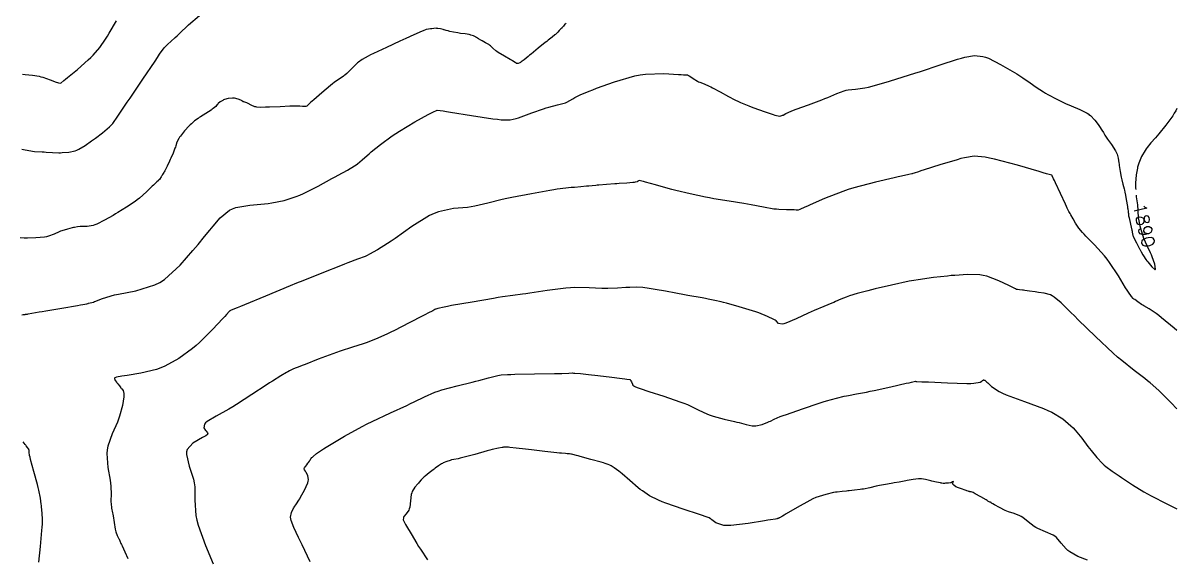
# Model space of a CAD drawing. Header units: metres. Extents: x 837477 to 838477, y 1189014 to 1191014.
# Drawn here: x 838139.6 to 838476.5, y 1189608.2 to 1189764.5 of the extents above; entities that cross this region are included whole.
import ezdxf

# ---------------------------------------------------------------- set-up
doc = ezdxf.new("R2010")
doc.units = ezdxf.units.M
doc.header["$LTSCALE"] = 0.3
doc.layers.add('COTAS 10', color=1, linetype='Continuous')
doc.styles.get("Standard").update_dxf_attribs({"font": 'simplex.shx'})

msp = doc.modelspace()

# ---------------------------------------------------------------- linework, layer by layer
at = {"layer": 'COTAS 10'}
for points, elevation in [([(838139.215, 1189727.623), (838140.154, 1189727.404), (838142.931, 1189726.981), (838145.131, 1189726.85), (838145.706, 1189726.815), (838146.267, 1189726.78), (838148.17, 1189726.659), (838149.996, 1189726.604), (838150.508, 1189726.611), (838151.022, 1189726.627), (838152.903, 1189726.766), (838154.788, 1189727.186), (838155.305, 1189727.381), (838155.82, 1189727.609), (838157.663, 1189728.714), (838159.559, 1189730.092), (838160.107, 1189730.492), (838160.665, 1189730.9), (838162.764, 1189732.44), (838164.773, 1189734.144), (838165.275, 1189734.655), (838165.752, 1189735.184), (838167.279, 1189737.236), (838169.223, 1189740.222), (838169.963, 1189741.339), (838170.792, 1189742.582), (838174.515, 1189748.121), (838178.09, 1189753.382), (838178.825, 1189754.451), (838179.449, 1189755.351), (838180.784, 1189757.201), (838181.448, 1189757.947), (838181.65, 1189758.151), (838181.86, 1189758.354), (838182.68, 1189759.08), (838184.012, 1189760.27), (838184.544, 1189760.766), (838185.147, 1189761.334), (838187.912, 1189763.984), (838191.118, 1189766.657)], 1870), ([(838298.137, 1189764.493), (838297.961, 1189764.299), (838297.8, 1189764.121), (838297.345, 1189763.598), (838297.011, 1189763.209), (838296.926, 1189763.114), (838296.845, 1189763.026), (838296.579, 1189762.753), (838296.302, 1189762.468), (838296.213, 1189762.372), (838296.12, 1189762.269), (838295.74, 1189761.832), (838295.234, 1189761.313), (838295.06, 1189761.157), (838294.873, 1189760.996), (838294.077, 1189760.37), (838292.908, 1189759.469), (838292.486, 1189759.134), (838292.021, 1189758.762), (838289.985, 1189757.109), (838287.943, 1189755.44), (838287.474, 1189755.057), (838287.047, 1189754.71), (838285.854, 1189753.742), (838285.037, 1189753.13), (838284.848, 1189753.006), (838284.675, 1189752.901), (838284.182, 1189752.69), (838283.798, 1189752.679), (838283.693, 1189752.701), (838283.589, 1189752.734), (838283.219, 1189752.945), (838282.522, 1189753.404), (838282.212, 1189753.593), (838281.85, 1189753.809), (838280.12, 1189754.814), (838278.343, 1189755.897), (838277.952, 1189756.163), (838277.604, 1189756.413), (838276.712, 1189757.191), (838276.02, 1189757.845), (838275.798, 1189758.016), (838275.563, 1189758.183), (838274.606, 1189758.75), (838273.657, 1189759.255), (838273.427, 1189759.382), (838273.212, 1189759.504), (838272.553, 1189759.897), (838271.984, 1189760.24), (838271.826, 1189760.33), (838271.668, 1189760.418), (838271.091, 1189760.716), (838270.361, 1189760.976), (838270.105, 1189761.039), (838269.826, 1189761.099), (838268.624, 1189761.284), (838267.287, 1189761.464), (838266.922, 1189761.521), (838266.56, 1189761.581), (838265.273, 1189761.823), (838264.164, 1189762.059), (838263.914, 1189762.115), (838263.689, 1189762.167), (838263.081, 1189762.321), (838262.558, 1189762.466), (838262.385, 1189762.512), (838262.201, 1189762.56), (838261.436, 1189762.755), (838260.634, 1189762.907), (838260.427, 1189762.928), (838260.226, 1189762.94), (838259.551, 1189762.906), (838258.924, 1189762.818), (838258.753, 1189762.795), (838258.584, 1189762.773), (838257.981, 1189762.701), (838257.41, 1189762.605), (838257.261, 1189762.569), (838257.115, 1189762.528), (838256.62, 1189762.345), (838255.879, 1189762.017), (838255.578, 1189761.884), (838255.236, 1189761.733), (838253.657, 1189761.038), (838251.305, 1189759.982), (838250.475, 1189759.604), (838249.568, 1189759.188), (838245.648, 1189757.376), (838241.874, 1189755.585), (838241.059, 1189755.182), (838240.343, 1189754.82), (838238.586, 1189753.849), (838237.505, 1189753.077), (838237.214, 1189752.84), (838236.928, 1189752.594), (838235.928, 1189751.623), (838235.054, 1189750.702), (838234.847, 1189750.487), (838234.656, 1189750.29), (838234.094, 1189749.722), (838233.487, 1189749.216), (838233.268, 1189749.057), (838233.026, 1189748.891), (838231.965, 1189748.224), (838230.435, 1189747.156), (838229.896, 1189746.738), (838229.307, 1189746.265), (838226.767, 1189744.115), (838224.428, 1189742.069), (838223.966, 1189741.662), (838223.584, 1189741.326), (838222.876, 1189740.688), (838222.699, 1189740.508), (838222.604, 1189740.413), (838222.442, 1189740.247), (838222.144, 1189740.13), (838222.013, 1189740.112), (838221.86, 1189740.102), (838221.129, 1189740.118), (838220.422, 1189740.166), (838220.284, 1189740.176), (838220.171, 1189740.184), (838219.973, 1189740.199), (838219.916, 1189740.206), (838219.892, 1189740.209), (838219.865, 1189740.212), (838219.74, 1189740.229), (838219.588, 1189740.241), (838219.544, 1189740.242), (838219.5, 1189740.242), (838219.333, 1189740.233), (838218.502, 1189740.195), (838218.04, 1189740.177), (838217.476, 1189740.156), (838214.597, 1189740.052), (838211.559, 1189739.943), (838210.895, 1189739.919), (838210.307, 1189739.897), (838208.823, 1189739.84), (838207.823, 1189739.914), (838207.541, 1189739.975), (838207.256, 1189740.054), (838206.209, 1189740.486), (838205.275, 1189740.947), (838205.063, 1189741.045), (838204.87, 1189741.129), (838204.338, 1189741.324), (838203.999, 1189741.432), (838203.927, 1189741.462), (838203.865, 1189741.492), (838203.721, 1189741.599), (838203.46, 1189741.766), (838203.325, 1189741.834), (838203.161, 1189741.91), (838202.341, 1189742.265), (838201.295, 1189742.544), (838200.989, 1189742.573), (838200.676, 1189742.582), (838199.486, 1189742.441), (838198.373, 1189742.121), (838198.109, 1189742.016), (838197.863, 1189741.906), (838197.135, 1189741.449), (838196.563, 1189740.943), (838196.417, 1189740.8), (838196.275, 1189740.657), (838195.808, 1189740.132), (838195.11, 1189739.495), (838194.823, 1189739.281), (838194.495, 1189739.051), (838192.975, 1189738.084), (838191.379, 1189737.095), (838191.004, 1189736.85), (838190.657, 1189736.618), (838189.648, 1189735.888), (838188.7, 1189735.05), (838188.394, 1189734.75), (838188.067, 1189734.42), (838186.728, 1189732.986), (838185.496, 1189731.488), (838185.238, 1189731.118), (838185.015, 1189730.767), (838184.509, 1189729.663), (838184.17, 1189728.586), (838184.053, 1189728.252), (838183.926, 1189727.903), (838183.383, 1189726.516), (838182.737, 1189725.016), (838182.546, 1189724.595), (838182.349, 1189724.173), (838181.592, 1189722.631), (838180.914, 1189721.32), (838180.768, 1189721.044), (838180.639, 1189720.805), (838180.322, 1189720.257), (838180.131, 1189719.96), (838180.081, 1189719.88), (838180.033, 1189719.801), (838179.873, 1189719.524), (838179.71, 1189719.252), (838179.66, 1189719.177), (838179.608, 1189719.101), (838179.405, 1189718.828), (838179.153, 1189718.547), (838179.07, 1189718.467), (838178.983, 1189718.386), (838178.621, 1189718.084), (838177.917, 1189717.456), (838177.613, 1189717.169), (838177.262, 1189716.832), (838175.604, 1189715.21), (838173.516, 1189713.334), (838172.894, 1189712.838), (838172.252, 1189712.352), (838169.779, 1189710.683), (838167.215, 1189709.122), (838166.517, 1189708.705), (838165.824, 1189708.294), (838163.363, 1189706.865), (838161.101, 1189705.748), (838160.534, 1189705.534), (838159.993, 1189705.361), (838158.25, 1189705.082), (838156.857, 1189705.057), (838156.535, 1189705.045), (838156.242, 1189705.03), (838155.414, 1189704.955), (838154.574, 1189704.799), (838154.272, 1189704.732), (838153.941, 1189704.655), (838152.497, 1189704.293), (838150.906, 1189703.804), (838150.483, 1189703.647), (838150.066, 1189703.48), (838148.624, 1189702.8), (838146.951, 1189702.185), (838146.389, 1189702.06), (838145.785, 1189701.954), (838143.247, 1189701.733), (838140.831, 1189701.68), (838140.305, 1189701.681), (838139.839, 1189701.688), (838138.672, 1189701.767)], 1880), ([(838139.416, 1189749.555), (838140.146, 1189749.477), (838142.322, 1189749.253), (838144.215, 1189748.937), (838144.765, 1189748.799), (838145.327, 1189748.639), (838147.451, 1189747.884), (838149.267, 1189747.194), (838149.635, 1189747.077), (838149.944, 1189746.991), (838150.572, 1189746.947), (838151.469, 1189747.662), (838151.947, 1189748.054), (838152.525, 1189748.532), (838155.443, 1189750.959), (838158.617, 1189753.756), (838159.356, 1189754.467), (838160.035, 1189755.149), (838161.982, 1189757.382), (838163.677, 1189759.814), (838164.197, 1189760.622), (838164.738, 1189761.489), (838166.876, 1189765.106)], 1860), ([(838139.19, 1189679.241), (838139.61, 1189679.3), (838139.703, 1189679.313), (838139.785, 1189679.326), (838139.996, 1189679.359), (838140.133, 1189679.381), (838140.168, 1189679.385), (838140.202, 1189679.389), (838140.315, 1189679.398), (838140.655, 1189679.448), (838140.832, 1189679.478), (838141.046, 1189679.514), (838142.118, 1189679.702), (838144.263, 1189680.078), (838145.153, 1189680.232), (838146.171, 1189680.408), (838150.919, 1189681.225), (838155.437, 1189682.005), (838156.311, 1189682.158), (838157.021, 1189682.284), (838158.223, 1189682.51), (838158.455, 1189682.571), (838158.553, 1189682.594), (838158.667, 1189682.619), (838159.198, 1189682.727), (838160.088, 1189682.99), (838160.427, 1189683.112), (838160.806, 1189683.255), (838162.509, 1189683.951), (838165.238, 1189684.812), (838166.264, 1189685.058), (838167.407, 1189685.309), (838172.509, 1189686.246), (838178.062, 1189687.979), (838179.489, 1189688.732), (838180.867, 1189689.604), (838185.446, 1189693.737), (838189.136, 1189698.005), (838189.955, 1189698.962), (838190.685, 1189699.822), (838192.589, 1189702.113), (838194.096, 1189703.962), (838194.576, 1189704.544), (838195.083, 1189705.155), (838197.143, 1189707.611), (838199.83, 1189709.788), (838200.732, 1189710.222), (838201.704, 1189710.584), (838205.787, 1189711.285), (838210.077, 1189711.63), (838211.18, 1189711.768), (838212.246, 1189711.924), (838215.787, 1189712.639), (838219.318, 1189713.793), (838220.378, 1189714.225), (838221.473, 1189714.706), (838225.724, 1189716.852), (838229.766, 1189719.073), (838230.729, 1189719.602), (838231.624, 1189720.093), (838234.294, 1189721.554), (838236.305, 1189722.744), (838236.785, 1189723.063), (838237.232, 1189723.379), (838238.57, 1189724.483), (838240.071, 1189725.833), (838240.622, 1189726.303), (838241.231, 1189726.815), (838243.918, 1189729.011), (838247.318, 1189731.522), (838248.377, 1189732.233), (838249.487, 1189732.949), (838253.918, 1189735.591), (838257.821, 1189737.752), (838258.598, 1189738.165), (838259.243, 1189738.499), (838260.474, 1189739.035), (838262.233, 1189738.804), (838263.211, 1189738.654), (838264.401, 1189738.465), (838270.474, 1189737.474), (838276.745, 1189736.523), (838278.061, 1189736.36), (838279.194, 1189736.242), (838281.769, 1189736.178), (838283.591, 1189736.628), (838284.249, 1189736.833), (838284.975, 1189737.073), (838288.151, 1189738.231), (838291.499, 1189739.439), (838292.332, 1189739.711), (838293.125, 1189739.956), (838295.648, 1189740.613), (838297.577, 1189741.09), (838297.994, 1189741.221), (838298.361, 1189741.351), (838299.266, 1189741.818), (838300.077, 1189742.354), (838300.385, 1189742.529), (838300.729, 1189742.715), (838302.275, 1189743.479), (838304.892, 1189744.58), (838305.912, 1189744.977), (838307.06, 1189745.414), (838312.275, 1189747.33), (838318.168, 1189749.02), (838319.745, 1189749.316), (838321.297, 1189749.537), (838326.705, 1189749.714), (838330.95, 1189749.465), (838331.77, 1189749.418), (838332.435, 1189749.38), (838333.555, 1189749.321), (838333.889, 1189749.161), (838334.058, 1189749.058), (838334.262, 1189748.931), (838335.275, 1189748.264), (838336.507, 1189747.518), (838336.849, 1189747.341), (838337.19, 1189747.176), (838338.424, 1189746.69), (838339.896, 1189746.09), (838340.387, 1189745.855), (838340.915, 1189745.589), (838343.126, 1189744.378), (838345.527, 1189743.047), (838346.175, 1189742.706), (838346.816, 1189742.378), (838349.071, 1189741.29), (838351.468, 1189740.267), (838352.199, 1189739.98), (838352.959, 1189739.69), (838355.945, 1189738.628), (838358.589, 1189737.774), (838359.133, 1189737.616), (838359.595, 1189737.491), (838360.587, 1189737.321), (838361.131, 1189737.462), (838361.311, 1189737.533), (838361.505, 1189737.618), (838362.311, 1189738.041), (838363.866, 1189738.75), (838364.532, 1189739.016), (838365.3, 1189739.311), (838368.92, 1189740.626), (838372.796, 1189742.045), (838373.724, 1189742.405), (838374.59, 1189742.751), (838377.196, 1189743.882), (838379.361, 1189744.718), (838379.95, 1189744.878), (838380.534, 1189745.006), (838382.605, 1189745.21), (838385.379, 1189745.562), (838386.407, 1189745.784), (838387.548, 1189746.061), (838392.605, 1189747.509), (838398.395, 1189749.337), (838399.998, 1189749.853), (838401.6, 1189750.374), (838407.387, 1189752.29), (838412.44, 1189753.893), (838413.58, 1189754.216), (838414.608, 1189754.486), (838417.387, 1189755.026), (838419.799, 1189754.745), (838420.597, 1189754.499), (838421.45, 1189754.178), (838425, 1189752.411), (838428.379, 1189750.447), (838429.125, 1189750.002), (838429.789, 1189749.601), (838431.502, 1189748.512), (838432.823, 1189747.596), (838433.24, 1189747.304), (838433.679, 1189746.996), (838435.449, 1189745.745), (838437.535, 1189744.378), (838438.174, 1189743.997), (838438.838, 1189743.615), (838441.457, 1189742.225), (838444.177, 1189740.912), (838444.905, 1189740.577), (838445.622, 1189740.256), (838448.122, 1189739.201), (838450.277, 1189738.144), (838450.778, 1189737.821), (838450.789, 1189737.813), (838451.236, 1189737.485), (838452.542, 1189736.162), (838453.487, 1189734.857), (838453.718, 1189734.532), (838453.936, 1189734.224), (838454.61, 1189733.241), (838455.105, 1189732.48), (838455.209, 1189732.311), (838455.299, 1189732.16), (838455.507, 1189731.765), (838455.871, 1189731.168), (838456.059, 1189730.89), (838456.285, 1189730.562), (838457.417, 1189728.97), (838458.555, 1189727.199), (838458.786, 1189726.758), (838458.979, 1189726.339), (838459.015, 1189726.217), (838459.369, 1189725.004), (838459.547, 1189723.683), (838459.606, 1189723.272), (838459.67, 1189722.842), (838459.938, 1189721.129), (838460.239, 1189719.441), (838460.325, 1189719.027), (838460.41, 1189718.637), (838460.726, 1189717.42), (838461.068, 1189716.088), (838461.17, 1189715.625), (838461.276, 1189715.121), (838461.449, 1189714.206), (838461.685, 1189712.961), (838462.04, 1189710.942), (838462.111, 1189710.527), (838462.17, 1189710.174), (838462.286, 1189709.422), (838462.316, 1189709.11), (838462.321, 1189709.035), (838462.325, 1189708.966), (838462.325, 1189708.757), (838462.42, 1189708.188), (838462.483, 1189707.892), (838462.561, 1189707.536), (838462.978, 1189705.748), (838463.376, 1189703.984), (838463.442, 1189703.643), (838463.49, 1189703.366), (838463.505, 1189702.9), (838463.619, 1189702.472), (838463.728, 1189702.219), (838463.871, 1189701.909), (838464.671, 1189700.304), (838465.608, 1189698.514), (838465.665, 1189698.409), (838465.838, 1189698.087), (838466.056, 1189697.69), (838466.569, 1189696.798), (838466.736, 1189696.505), (838467.469, 1189695.408), (838467.72, 1189695.067), (838467.992, 1189694.71), (838469.148, 1189693.286), (838470.067, 1189692.472), (838470.189, 1189692.499), (838470.255, 1189692.636), (838470.016, 1189694.042), (838469.312, 1189696.16), (838469.085, 1189696.745), (838468.844, 1189697.33), (838467.855, 1189699.436), (838466.882, 1189701.586), (838466.65, 1189702.198), (838466.436, 1189702.818), (838465.799, 1189705.116), (838465.385, 1189707.164), (838465.311, 1189707.626), (838465.254, 1189708.042), (838465.193, 1189709.164), (838465.155, 1189710.359), (838465.113, 1189710.821), (838465.056, 1189711.34), (838464.735, 1189713.688), (838464.686, 1189714.163)], 1890), ([(838476.514, 1189739.518), (838476.186, 1189738.87), (838475.755, 1189738.156), (838475.286, 1189737.425), (838473.271, 1189734.643), (838471.221, 1189732.089), (838470.731, 1189731.501), (838470.274, 1189730.965), (838468.904, 1189729.461), (838467.791, 1189728.15), (838467.496, 1189727.735), (838467.208, 1189727.298), (838466.217, 1189725.533), (838465.39, 1189723.541), (838465.206, 1189722.961), (838465.04, 1189722.369), (838464.978, 1189722.049), (838464.604, 1189720.126), (838464.435, 1189717.726), (838464.439, 1189717.034), (838464.464, 1189716.33), (838464.516, 1189715.83)], 1890), ([(838476.514, 1189674.72), (838475.703, 1189675.379), (838472.057, 1189678.391), (838471.224, 1189679.042), (838470.467, 1189679.614), (838468.74, 1189680.772), (838468.373, 1189681.018), (838466.897, 1189681.866), (838466.53, 1189682.087), (838466.181, 1189682.302), (838465.073, 1189683.028), (838464.186, 1189683.688), (838463.977, 1189683.862), (838463.783, 1189684.032), (838463.213, 1189684.611), (838462.35, 1189685.866), (838461.97, 1189686.462), (838461.53, 1189687.165), (838459.434, 1189690.6), (838456.846, 1189694.51), (838456.096, 1189695.512), (838455.331, 1189696.48), (838452.448, 1189699.685), (838449.936, 1189702.242), (838449.405, 1189702.8), (838448.946, 1189703.294), (838447.885, 1189704.538), (838447.263, 1189705.459), (838447.08, 1189705.749), (838446.893, 1189706.054), (838446.182, 1189707.285), (838445.549, 1189708.418), (838445.412, 1189708.661), (838445.292, 1189708.874), (838444.994, 1189709.391), (838444.492, 1189710.403), (838444.242, 1189710.928), (838443.944, 1189711.559), (838442.468, 1189714.724), (838441.017, 1189717.853), (838440.735, 1189718.462), (838440.504, 1189718.96), (838440.103, 1189719.827), (838440.052, 1189719.939), (838440.042, 1189719.961), (838440.034, 1189719.979), (838440.019, 1189720.008), (838440.016, 1189720.011), (838440.015, 1189720.013), (838440.013, 1189720.015), (838440.008, 1189720.018), (838440.006, 1189720.02), (838440.003, 1189720.021), (838439.987, 1189720.028), (838438.441, 1189720.478), (838437.473, 1189720.76), (838436.271, 1189721.109), (838429.981, 1189722.936), (838423.28, 1189724.73), (838421.819, 1189725.058), (838420.529, 1189725.313), (838417.294, 1189725.624), (838414.471, 1189725.13), (838413.441, 1189724.878), (838412.303, 1189724.575), (838407.294, 1189723.064), (838402.661, 1189721.569), (838401.76, 1189721.276), (838401.025, 1189721.036), (838399.748, 1189720.61), (838399.392, 1189720.505), (838399.237, 1189720.467), (838399.058, 1189720.427), (838398.21, 1189720.252), (838396.102, 1189719.791), (838395.129, 1189719.57), (838393.988, 1189719.308), (838388.462, 1189718.026), (838382.151, 1189716.35), (838380.516, 1189715.84), (838378.929, 1189715.31), (838373.602, 1189713.23), (838369.455, 1189711.396), (838368.612, 1189711.021), (838367.901, 1189710.703), (838366.437, 1189710.037), (838365.902, 1189709.827), (838365.778, 1189709.797), (838365.664, 1189709.78), (838365.338, 1189709.819), (838364.746, 1189709.905), (838364.464, 1189709.917), (838364.131, 1189709.924), (838362.504, 1189709.906), (838360.277, 1189709.995), (838359.567, 1189710.068), (838358.816, 1189710.163), (838355.764, 1189710.685), (838352.212, 1189711.352), (838351.146, 1189711.54), (838350.044, 1189711.728), (838345.764, 1189712.417), (838341.273, 1189713.173), (838340.038, 1189713.404), (838338.806, 1189713.644), (838334.388, 1189714.589), (838330.156, 1189715.602), (838329.042, 1189715.886), (838327.953, 1189716.171), (838324.229, 1189717.211), (838321.329, 1189718.039), (838320.759, 1189718.189), (838320.29, 1189718.306), (838319.44, 1189718.444), (838319.245, 1189718.347), (838319.19, 1189718.315), (838319.134, 1189718.281), (838318.927, 1189718.138), (838318.332, 1189717.985), (838318.032, 1189717.943), (838317.673, 1189717.902), (838315.886, 1189717.758), (838313.646, 1189717.607), (838313.001, 1189717.561), (838312.345, 1189717.514), (838309.889, 1189717.329), (838307.716, 1189717.154), (838307.239, 1189717.113), (838306.816, 1189717.075), (838305.737, 1189716.965), (838304.784, 1189716.862), (838304.44, 1189716.828), (838304.061, 1189716.792), (838302.405, 1189716.643), (838300.589, 1189716.483), (838300.11, 1189716.441), (838299.642, 1189716.399), (838298.036, 1189716.253), (838295.567, 1189715.917), (838294.554, 1189715.755), (838293.399, 1189715.563), (838288.036, 1189714.62), (838282.248, 1189713.502), (838280.823, 1189713.2), (838279.477, 1189712.9), (838275.258, 1189711.842), (838271.465, 1189710.971), (838270.387, 1189710.789), (838269.296, 1189710.633), (838265.258, 1189710.282), (838260.88, 1189709.365), (838259.576, 1189708.851), (838258.232, 1189708.225), (838253.045, 1189705.025), (838248.198, 1189701.585), (838247.068, 1189700.807), (838246.03, 1189700.106), (838243.045, 1189698.204), (838240.707, 1189696.928), (838240.076, 1189696.621), (838239.453, 1189696.333), (838237.26, 1189695.463), (838234.421, 1189694.425), (838233.39, 1189694.032), (838232.252, 1189693.593), (838227.26, 1189691.626), (838221.209, 1189689.189), (838219.404, 1189688.454), (838217.544, 1189687.693), (838210.358, 1189684.724), (838204.23, 1189682.183), (838203.037, 1189681.691), (838202.062, 1189681.291), (838200.358, 1189680.61), (838200.099, 1189680.504), (838200.034, 1189680.467), (838199.973, 1189680.427), (838199.78, 1189680.252), (838198.921, 1189679.314), (838198.44, 1189678.793), (838197.854, 1189678.158), (838194.861, 1189674.919), (838191.122, 1189671.206), (838190.066, 1189670.272), (838189.001, 1189669.379), (838185.081, 1189666.491), (838180.952, 1189664.237), (838179.756, 1189663.742), (838178.537, 1189663.304), (838173.944, 1189662.191), (838169.973, 1189661.563), (838169.146, 1189661.431), (838168.437, 1189661.318), (838166.861, 1189661.06), (838166.311, 1189660.827), (838166.248, 1189660.729), (838166.225, 1189660.617), (838166.465, 1189660.091), (838166.951, 1189659.47), (838167.083, 1189659.299), (838167.213, 1189659.127), (838167.674, 1189658.507), (838168.117, 1189657.924), (838168.236, 1189657.776), (838168.354, 1189657.633), (838168.767, 1189657.164), (838168.982, 1189656.229), (838168.975, 1189655.792), (838168.939, 1189655.278), (838168.57, 1189652.782), (838167.768, 1189649.684), (838167.46, 1189648.791), (838167.114, 1189647.883), (838165.552, 1189644.476), (838164.265, 1189640.84), (838164.093, 1189639.787), (838164, 1189638.714), (838164.33, 1189634.671), (838164.988, 1189630.925), (838165.103, 1189630.038), (838165.189, 1189629.217), (838165.255, 1189626.795), (838165.206, 1189624.968), (838165.218, 1189624.521), (838165.243, 1189624.101), (838165.425, 1189622.796), (838165.69, 1189621.458), (838165.766, 1189621.016), (838165.843, 1189620.543), (838166.132, 1189618.576), (838166.456, 1189616.674), (838166.555, 1189616.241), (838166.659, 1189615.849), (838167.072, 1189614.773), (838167.457, 1189614.042), (838167.545, 1189613.867), (838167.624, 1189613.705), (838167.84, 1189613.217), (838168.153, 1189612.476), (838168.293, 1189612.154), (838168.456, 1189611.78), (838169.24, 1189610.007), (838170.108, 1189608.081)], 1900), ([(838476.514, 1189651.77), (838474.839, 1189653.531), (838474.198, 1189654.182), (838473.554, 1189654.829), (838471.195, 1189657.12), (838468.653, 1189659.386), (838467.893, 1189660.017), (838467.109, 1189660.65), (838464.076, 1189662.948), (838460.392, 1189665.887), (838459.198, 1189666.922), (838457.928, 1189668.055), (838452.716, 1189672.948), (838447.712, 1189677.806), (838446.574, 1189678.916), (838445.543, 1189679.924), (838442.716, 1189682.716), (838440.662, 1189684.456), (838440.12, 1189684.802), (838439.589, 1189685.088), (838437.764, 1189685.627), (838436.044, 1189685.804), (838435.578, 1189685.862), (838435.118, 1189685.923), (838433.494, 1189686.173), (838432.076, 1189686.401), (838431.746, 1189686.448), (838431.442, 1189686.487), (838430.57, 1189686.57), (838429.958, 1189686.632), (838429.819, 1189686.659), (838429.692, 1189686.689), (838429.343, 1189686.831), (838428.439, 1189687.297), (838427.963, 1189687.531), (838427.39, 1189687.811), (838424.502, 1189689.205), (838420.959, 1189690.52), (838419.972, 1189690.751), (838418.983, 1189690.924), (838415.387, 1189691.07), (838411.656, 1189690.788), (838410.581, 1189690.693), (838409.488, 1189690.589), (838405.387, 1189690.151), (838400.949, 1189689.516), (838399.643, 1189689.288), (838398.303, 1189689.038), (838393.185, 1189687.948), (838388.404, 1189686.815), (838387.277, 1189686.538), (838386.236, 1189686.276), (838383.185, 1189685.464), (838380.931, 1189684.778), (838380.392, 1189684.595), (838379.89, 1189684.416), (838378.383, 1189683.799), (838376.851, 1189683.112), (838376.333, 1189682.89), (838375.774, 1189682.654), (838373.415, 1189681.686), (838370.583, 1189680.488), (838369.725, 1189680.108), (838368.835, 1189679.706), (838365.356, 1189678.077), (838362.322, 1189676.793), (838361.712, 1189676.608), (838361.203, 1189676.498), (838360.196, 1189676.717), (838359.488, 1189677.465), (838359.166, 1189677.689), (838358.791, 1189677.919), (838356.982, 1189678.807), (838354.393, 1189679.8), (838353.526, 1189680.095), (838352.594, 1189680.399), (838348.683, 1189681.573), (838344.954, 1189682.615), (838344.137, 1189682.837), (838343.413, 1189683.029), (838341.573, 1189683.483), (838339.613, 1189683.867), (838338.813, 1189684.016), (838337.901, 1189684.184), (838333.679, 1189684.942), (838329.205, 1189685.745), (838328.135, 1189685.941), (838327.137, 1189686.125), (838324.143, 1189686.692), (838321.775, 1189687.086), (838321.172, 1189687.16), (838320.592, 1189687.219), (838318.688, 1189687.309), (838316.771, 1189687.264), (838316.182, 1189687.239), (838315.569, 1189687.209), (838313.146, 1189687.052), (838310.311, 1189686.954), (838309.439, 1189686.96), (838308.528, 1189686.981), (838304.922, 1189687.176), (838300.687, 1189687.23), (838299.381, 1189687.161), (838298.016, 1189687.056), (838292.601, 1189686.375), (838287.543, 1189685.593), (838286.402, 1189685.424), (838285.374, 1189685.277), (838282.601, 1189684.917), (838279.534, 1189684.485), (838278.32, 1189684.293), (838276.948, 1189684.068), (838270.677, 1189682.993), (838264.702, 1189681.929), (838263.516, 1189681.712), (838262.533, 1189681.528), (838260.677, 1189681.144), (838260.127, 1189680.94), (838259.968, 1189680.87), (838259.806, 1189680.793), (838259.194, 1189680.467), (838257.757, 1189679.693), (838257.074, 1189679.335), (838256.267, 1189678.913), (838252.323, 1189676.871), (838248.024, 1189674.694), (838246.992, 1189674.188), (838246.03, 1189673.723), (838243.129, 1189672.396), (838240.505, 1189671.354), (838239.717, 1189671.07), (838238.902, 1189670.788), (838235.738, 1189669.786), (838232.175, 1189668.647), (838231.108, 1189668.278), (838230.006, 1189667.886), (838225.738, 1189666.279), (838221.906, 1189664.774), (838221.079, 1189664.447), (838220.353, 1189664.159), (838218.578, 1189663.44), (838217.32, 1189662.847), (838216.921, 1189662.638), (838216.5, 1189662.409), (838214.796, 1189661.422), (838212.383, 1189659.903), (838211.516, 1189659.34), (838210.561, 1189658.714), (838206.394, 1189655.937), (838201.918, 1189653.037), (838200.769, 1189652.334), (838199.659, 1189651.675), (838195.977, 1189649.655), (838193.335, 1189648.081), (838192.881, 1189647.703), (838192.547, 1189647.35), (838192.344, 1189646.283), (838192.862, 1189645.498), (838192.983, 1189645.323), (838193.094, 1189645.167), (838193.413, 1189644.754), (838193.499, 1189644.45), (838193.463, 1189644.363), (838193.401, 1189644.273), (838192.96, 1189643.938), (838191.995, 1189643.391), (838189.092, 1189641.748), (838187.467, 1189639.893), (838187.297, 1189639.208), (838187.249, 1189638.449), (838188.087, 1189635.085), (838189.336, 1189631.21), (838189.547, 1189630.128), (838189.699, 1189629.042), (838189.758, 1189625.085), (838190.026, 1189620.638), (838190.309, 1189619.243), (838190.683, 1189617.776), (838192.786, 1189611.886), (838195.074, 1189606.487)], 1910), ([(838223.445, 1189607.117), (838221.062, 1189612.042), (838220.012, 1189614.21), (838218.607, 1189617.117), (838217.835, 1189619.159), (838217.734, 1189619.648), (838217.682, 1189620.104), (838217.903, 1189621.475), (838218.456, 1189622.565), (838218.614, 1189622.843), (838218.774, 1189623.111), (838219.366, 1189623.995), (838220.1, 1189625.114), (838220.349, 1189625.53), (838220.618, 1189625.992), (838221.755, 1189628.045), (838222.671, 1189630.139), (838222.8, 1189630.626), (838222.875, 1189631.074), (838222.7, 1189632.359), (838222.233, 1189633.232), (838222.125, 1189633.42), (838222.026, 1189633.585), (838221.746, 1189633.986), (838221.613, 1189634.233), (838221.606, 1189634.3), (838221.612, 1189634.366), (838221.744, 1189634.603), (838221.981, 1189634.88), (838222.053, 1189634.971), (838222.128, 1189635.069), (838222.424, 1189635.476), (838222.733, 1189635.911), (838222.818, 1189636.025), (838222.901, 1189636.138), (838223.197, 1189636.524), (838223.442, 1189636.857), (838223.494, 1189636.936), (838223.538, 1189637.009), (838223.638, 1189637.227), (838223.923, 1189637.567), (838224.083, 1189637.717), (838224.279, 1189637.892), (838225.283, 1189638.728), (838227.283, 1189640.11), (838228.108, 1189640.63), (838229.05, 1189641.208), (838233.43, 1189643.79), (838238.614, 1189646.643), (838240.063, 1189647.391), (838241.519, 1189648.122), (838246.824, 1189650.614), (838251.609, 1189652.784), (838252.736, 1189653.312), (838253.777, 1189653.808), (838256.824, 1189655.337), (838259.79, 1189656.628), (838260.78, 1189656.975), (838261.844, 1189657.317), (838266.298, 1189658.513), (838270.705, 1189659.576), (838271.74, 1189659.835), (838272.695, 1189660.078), (838275.472, 1189660.826), (838277.41, 1189661.361), (838277.835, 1189661.469), (838278.212, 1189661.56), (838279.174, 1189661.746), (838281.066, 1189661.825), (838282.03, 1189661.849), (838283.186, 1189661.874), (838288.948, 1189661.972), (838294.745, 1189662.074), (838295.922, 1189662.102), (838296.913, 1189662.13), (838298.948, 1189662.229), (838299.965, 1189662.266), (838300.316, 1189662.254), (838300.695, 1189662.233), (838302.314, 1189662.078), (838304.701, 1189661.798), (838305.565, 1189661.698), (838306.517, 1189661.588), (838310.688, 1189661.109), (838314.509, 1189660.666), (838315.241, 1189660.579), (838315.83, 1189660.506), (838316.781, 1189660.374), (838316.811, 1189660.338), (838316.832, 1189660.317), (838316.877, 1189660.276), (838316.961, 1189660.151), (838316.997, 1189660.087), (838317.039, 1189660.011), (838317.235, 1189659.632), (838317.442, 1189659.215), (838317.491, 1189659.115), (838317.536, 1189659.022), (838317.669, 1189658.74), (838317.924, 1189658.482), (838318.047, 1189658.403), (838318.192, 1189658.321), (838318.904, 1189658), (838320.618, 1189657.403), (838321.396, 1189657.147), (838322.305, 1189656.853), (838326.68, 1189655.462), (838331.397, 1189653.86), (838332.52, 1189653.432), (838333.565, 1189653.011), (838336.68, 1189651.546), (838339.423, 1189650.263), (838340.233, 1189649.957), (838341.065, 1189649.671), (838344.252, 1189648.815), (838347.273, 1189648.126), (838348, 1189647.945), (838348.68, 1189647.768), (838350.739, 1189647.167), (838352.512, 1189646.833), (838353.011, 1189646.826), (838353.514, 1189646.854), (838355.36, 1189647.264), (838357.037, 1189647.884), (838357.433, 1189648.045), (838357.799, 1189648.203), (838358.874, 1189648.733), (838360.676, 1189649.51), (838361.5, 1189649.823), (838362.465, 1189650.178), (838367.125, 1189651.811), (838372.053, 1189653.453), (838373.187, 1189653.813), (838374.221, 1189654.133), (838377.125, 1189654.944), (838379.388, 1189655.459), (838380.019, 1189655.591), (838380.651, 1189655.719), (838382.951, 1189656.143), (838385.893, 1189656.705), (838386.931, 1189656.92), (838388.066, 1189657.16), (838392.972, 1189658.239), (838397.445, 1189659.241), (838398.307, 1189659.432), (838399.006, 1189659.585), (838400.17, 1189659.825), (838400.285, 1189659.819), (838400.323, 1189659.816), (838400.363, 1189659.814), (838400.527, 1189659.801), (838402.016, 1189659.727), (838402.892, 1189659.686), (838403.968, 1189659.635), (838409.527, 1189659.378), (838415.17, 1189659.211), (838416.299, 1189659.218), (838417.24, 1189659.248), (838419.071, 1189659.548), (838419.574, 1189659.921), (838419.677, 1189659.998), (838419.765, 1189660.063), (838419.951, 1189660.199), (838420.071, 1189660.227), (838420.116, 1189660.223), (838420.167, 1189660.213), (838420.394, 1189660.138), (838420.852, 1189659.792), (838421.048, 1189659.613), (838421.273, 1189659.396), (838422.339, 1189658.312), (838424.584, 1189656.841), (838425.553, 1189656.381), (838426.674, 1189655.898), (838431.975, 1189653.963), (838437.519, 1189651.909), (838438.792, 1189651.352), (838439.951, 1189650.799), (838443.193, 1189648.843), (838445.565, 1189646.805), (838446.177, 1189646.201), (838446.769, 1189645.58), (838448.743, 1189643.193), (838450.54, 1189640.811), (838451.019, 1189640.193), (838451.491, 1189639.594), (838453.131, 1189637.58), (838454.78, 1189635.812), (838455.257, 1189635.368), (838455.744, 1189634.943), (838457.58, 1189633.572), (838459.654, 1189632.203), (838460.291, 1189631.779), (838460.956, 1189631.336), (838463.584, 1189629.576), (838466.825, 1189627.582), (838467.876, 1189626.991), (838468.993, 1189626.384), (838473.584, 1189624.054), (838476.514, 1189622.63)], 1920), ([(838144.128, 1189606.985), (838144.617, 1189611.617), (838145.084, 1189616.293), (838145.164, 1189617.265), (838145.223, 1189618.097), (838145.258, 1189619.936), (838145.166, 1189620.846), (838145.144, 1189621.092), (838145.124, 1189621.336), (838145.067, 1189622.195), (838144.971, 1189623.238), (838144.927, 1189623.598), (838144.875, 1189623.989), (838144.623, 1189625.655), (838144.146, 1189627.994), (838143.952, 1189628.809), (838143.73, 1189629.696), (838142.708, 1189633.501), (838141.762, 1189636.966), (838141.59, 1189637.638), (838141.456, 1189638.185), (838141.294, 1189639.125), (838141.362, 1189639.281), (838141.373, 1189639.334), (838141.381, 1189639.391), (838141.38, 1189639.635), (838141.291, 1189639.932), (838141.244, 1189640.023), (838141.186, 1189640.119), (838140.894, 1189640.496), (838140.47, 1189641), (838140.329, 1189641.174), (838140.178, 1189641.364), (838139.544, 1189642.179)], 1890), ([(838450.358, 1189607.549), (838447.563, 1189608.691), (838445.237, 1189610.027), (838444.693, 1189610.438), (838444.192, 1189610.866), (838442.741, 1189612.562), (838441.329, 1189614.174), (838440.852, 1189614.55), (838440.337, 1189614.895), (838438.168, 1189615.886), (838435.919, 1189616.809), (838435.354, 1189617.111), (838434.815, 1189617.434), (838433.075, 1189618.768), (838431.488, 1189620.034), (838431.045, 1189620.314), (838430.6, 1189620.563), (838428.98, 1189621.206), (838427.331, 1189621.751), (838426.867, 1189621.937), (838426.401, 1189622.14), (838424.691, 1189623.001), (838423.289, 1189623.782), (838422.795, 1189624.057), (838422.413, 1189624.271), (838422.352, 1189624.309), (838422.332, 1189624.323), (838422.312, 1189624.338), (838422.231, 1189624.401), (838422.121, 1189624.47), (838422.084, 1189624.489), (838422.043, 1189624.507), (838421.868, 1189624.569), (838421.341, 1189624.837), (838421.079, 1189624.985), (838420.765, 1189625.164), (838419.211, 1189626.078), (838417.632, 1189626.986), (838417.303, 1189627.162), (838417.021, 1189627.306), (838416.394, 1189627.551), (838416.122, 1189627.579), (838416.064, 1189627.584), (838416.014, 1189627.589), (838415.898, 1189627.6), (838415.804, 1189627.622), (838415.769, 1189627.633), (838415.729, 1189627.647), (838415.553, 1189627.718), (838415.131, 1189627.874), (838414.937, 1189627.942), (838414.709, 1189628.021), (838413.605, 1189628.394), (838412.46, 1189628.826), (838412.206, 1189628.942), (838411.98, 1189629.056), (838411.391, 1189629.452), (838411.103, 1189629.825), (838411.067, 1189629.925), (838411.049, 1189630.023), (838411.141, 1189630.362), (838411.25, 1189630.572), (838411.243, 1189630.589), (838411.22, 1189630.589), (838411.003, 1189630.436), (838410.617, 1189630.216), (838410.489, 1189630.172), (838410.35, 1189630.135), (838409.771, 1189630.065), (838409.212, 1189630.044), (838409.086, 1189630.038), (838408.972, 1189630.032), (838408.667, 1189630.011), (838408.462, 1189629.998), (838408.412, 1189629.997), (838408.365, 1189629.998), (838408.221, 1189630.012), (838407.851, 1189630.082), (838407.663, 1189630.118), (838407.436, 1189630.162), (838406.307, 1189630.381), (838404.985, 1189630.659), (838404.637, 1189630.74), (838404.296, 1189630.823), (838403.134, 1189631.138), (838401.894, 1189631.335), (838401.505, 1189631.344), (838401.096, 1189631.333), (838399.455, 1189631.127), (838397.756, 1189630.811), (838397.311, 1189630.731), (838396.877, 1189630.654), (838395.399, 1189630.401), (838393.932, 1189630.152), (838393.504, 1189630.078), (838393.067, 1189630.002), (838391.41, 1189629.706), (838389.662, 1189629.371), (838389.167, 1189629.269), (838388.668, 1189629.164), (838386.828, 1189628.754), (838385.003, 1189628.372), (838384.513, 1189628.285), (838384.03, 1189628.205), (838382.345, 1189627.986), (838380.796, 1189627.837), (838380.4, 1189627.802), (838380.018, 1189627.77), (838378.756, 1189627.676), (838377.309, 1189627.498), (838376.811, 1189627.411), (838376.27, 1189627.309), (838373.964, 1189626.807), (838371.115, 1189625.857), (838370.232, 1189625.472), (838369.307, 1189625.034), (838365.629, 1189623.011), (838362.438, 1189621.1), (838361.822, 1189620.733), (838361.321, 1189620.436), (838360.477, 1189619.945), (838360.385, 1189619.91), (838360.359, 1189619.9), (838360.333, 1189619.889), (838360.233, 1189619.85), (838360.143, 1189619.813), (838360.121, 1189619.804), (838360.102, 1189619.796), (838360.045, 1189619.771), (838359.998, 1189619.749), (838359.984, 1189619.743), (838359.971, 1189619.736), (838359.92, 1189619.712), (838359.799, 1189619.68), (838359.74, 1189619.669), (838359.671, 1189619.656), (838359.331, 1189619.601), (838357.849, 1189619.359), (838357.059, 1189619.228), (838356.105, 1189619.069), (838351.291, 1189618.266), (838346.27, 1189617.698), (838345.186, 1189617.687), (838344.235, 1189617.74), (838341.905, 1189618.46), (838340.711, 1189619.379), (838340.476, 1189619.557), (838340.283, 1189619.703), (838339.929, 1189619.954), (838338.72, 1189620.36), (838337.986, 1189620.603), (838337.08, 1189620.902), (838332.368, 1189622.456), (838327.296, 1189624.233), (838326.162, 1189624.673), (838325.147, 1189625.091), (838322.456, 1189626.411), (838320.416, 1189627.801), (838319.809, 1189628.263), (838319.185, 1189628.758), (838316.782, 1189630.824), (838314.544, 1189632.788), (838314.024, 1189633.219), (838313.548, 1189633.601), (838312.19, 1189634.573), (838311.271, 1189635.122), (838311.072, 1189635.237), (838310.897, 1189635.336), (838310.464, 1189635.559), (838309.513, 1189635.853), (838309.011, 1189635.996), (838308.405, 1189636.167), (838305.354, 1189637.006), (838302.284, 1189637.846), (838301.666, 1189638.016), (838301.149, 1189638.16), (838300.117, 1189638.453), (838299.738, 1189638.553), (838299.632, 1189638.575), (838299.524, 1189638.594), (838299.132, 1189638.639), (838298.716, 1189638.667), (838298.594, 1189638.675), (838298.469, 1189638.682), (838297.994, 1189638.708), (838296.765, 1189638.824), (838296.165, 1189638.889), (838295.452, 1189638.968), (838291.94, 1189639.37), (838288.073, 1189639.815), (838287.136, 1189639.921), (838286.258, 1189640.019), (838283.571, 1189640.312), (838281.668, 1189640.509), (838281.283, 1189640.546), (838280.961, 1189640.575), (838280.312, 1189640.62), (838279.871, 1189640.57), (838279.68, 1189640.54), (838279.458, 1189640.502), (838278.407, 1189640.308), (838276.58, 1189639.883), (838275.869, 1189639.7), (838275.07, 1189639.489), (838271.445, 1189638.492), (838267.955, 1189637.538), (838267.241, 1189637.354), (838266.637, 1189637.205), (838265.366, 1189636.956), (838264.71, 1189636.861), (838264.492, 1189636.809), (838264.26, 1189636.746), (838263.291, 1189636.422), (838262.265, 1189635.981), (838261.996, 1189635.843), (838261.733, 1189635.698), (838260.839, 1189635.116), (838259.903, 1189634.42), (838259.614, 1189634.202), (838259.313, 1189633.973), (838258.117, 1189633.056), (838256.989, 1189632.144), (838256.73, 1189631.917), (838256.494, 1189631.702), (838255.835, 1189631.021), (838255.241, 1189630.331), (838255.046, 1189630.11), (838254.838, 1189629.877), (838253.979, 1189628.926), (838253.206, 1189627.682), (838253.053, 1189627.263), (838252.927, 1189626.813), (838252.689, 1189624.916), (838252.463, 1189623.051), (838252.344, 1189622.62), (838252.2, 1189622.227), (838251.475, 1189621.113), (838250.8, 1189620.314), (838250.687, 1189620.118), (838250.607, 1189619.934), (838250.585, 1189619.36), (838251.046, 1189618.424), (838251.27, 1189618.011), (838251.537, 1189617.531), (838252.846, 1189615.242), (838254.545, 1189612.427), (838255.056, 1189611.615), (838255.584, 1189610.789), (838257.641, 1189607.69)], 1930)]:
    msp.add_lwpolyline(points, dxfattribs=dict(at, elevation=elevation))

# ---------------------------------------------------------------- texts
at = {"layer": 'COTAS 10', "insert": (838463.634, 1189711.259, 1890), "char_height": 3.8, "attachment_point": 7, "rotation": 283.17355}
msp.add_mtext('1890', dxfattribs=at)

doc.saveas('drawing.dxf')
